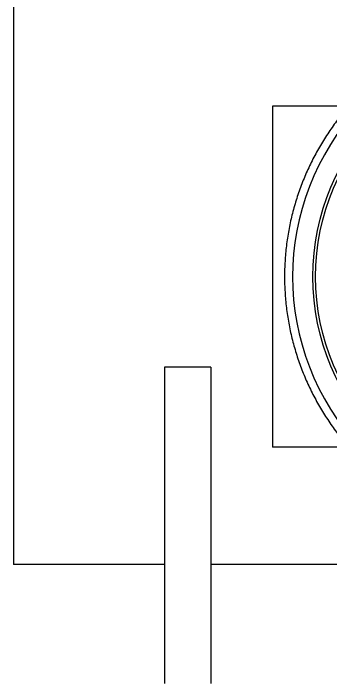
# Model space of a CAD drawing. Extents: x -12 to 259, y -8 to 165.
# Drawn here: x 52.89 to 66.65, y 56.11 to 85.23 of the extents above; entities that cross this region are included whole.
import ezdxf

# ---------------------------------------------------------------- set-up
doc = ezdxf.new("R2010")
doc.units = 0
doc.header["$MEASUREMENT"] = 0
doc.layers.get('0').update_dxf_attribs({"linetype": 'CONTINUOUS'})
doc.layers.add('0 Unit', color=7, linetype='CONTINUOUS')

msp = doc.modelspace()

# ---------------------------------------------------------------- linework, layer by layer
at = {"color": 7, "linetype": 'Continuous', "lineweight": 25}
for p, q in [((64.12946, 81.20247), (64.12946, 66.37962)), ((64.13115, 81.20247), (64.12946, 81.20247)), ((64.13115, 81.20247), (64.13115, 66.37962)), ((67.45075, 81.20247), (64.13115, 81.20247)), ((64.13115, 66.37962), (64.12946, 66.37962)), ((67.45076, 66.37962), (64.13115, 66.37962))]:
    msp.add_line(p, q, dxfattribs=at)
for centre, radius in [((75.88138, 73.79166), 9.99706), ((75.88138, 73.79105), 9.87436)]:
    msp.add_circle(centre, radius)
msp.add_arc((75.88675, 73.79105), 10.88004, 137.062968, 222.937036, dxfattribs=at)
msp.add_open_spline([(67.45075, 81.20247), (67.30524, 81.031), (67.01421, 80.68806), (66.61784, 80.14159), (66.25272, 79.57412), (65.92295, 78.98527), (65.62897, 78.3778), (65.37205, 77.75374), (65.15305, 77.11539), (64.97279, 76.46503), (64.8319, 75.80503), (64.7309, 75.13775), (64.67016, 74.46561), (64.64988, 73.79104), (64.67016, 73.11647), (64.7309, 72.44434), (64.8319, 71.77706), (64.97279, 71.11706), (65.15305, 70.4667), (65.37205, 69.82835), (65.62897, 69.20429), (65.92295, 68.59682), (66.25272, 68.00797), (66.61784, 67.4405), (67.01422, 66.89403), (67.30524, 66.55109), (67.45076, 66.37962)], degree=3, knots=[0, 0, 0, 0, 0.04166667, 0.08333333, 0.125, 0.16666666, 0.20833334, 0.25000002, 0.29166668, 0.33333335, 0.375, 0.41666669, 0.45833337, 0.49999998, 0.54166666, 0.58333334, 0.62500004, 0.66666665, 0.70833332, 0.75000002, 0.7916667, 0.83333334, 0.87500001, 0.91666668, 0.95833336, 1, 1, 1, 1], dxfattribs=at)
at = {"layer": '0 Unit'}
for p, q in [((52.88757, 86.29114), (52.88757, 61.29114)), ((52.88757, 86.29114), (52.88757, 65.36926)), ((59.45007, 69.86414), (59.45007, 56.11414)), ((61.45007, 69.86414), (59.45007, 69.86414)), ((61.45007, 69.86414), (61.45007, 56.11414)), ((59.45007, 61.29114), (52.88757, 61.29114)), ((120.51257, 61.29114), (61.45007, 61.29114))]:
    msp.add_line(p, q, dxfattribs=at)

doc.saveas('drawing.dxf')
